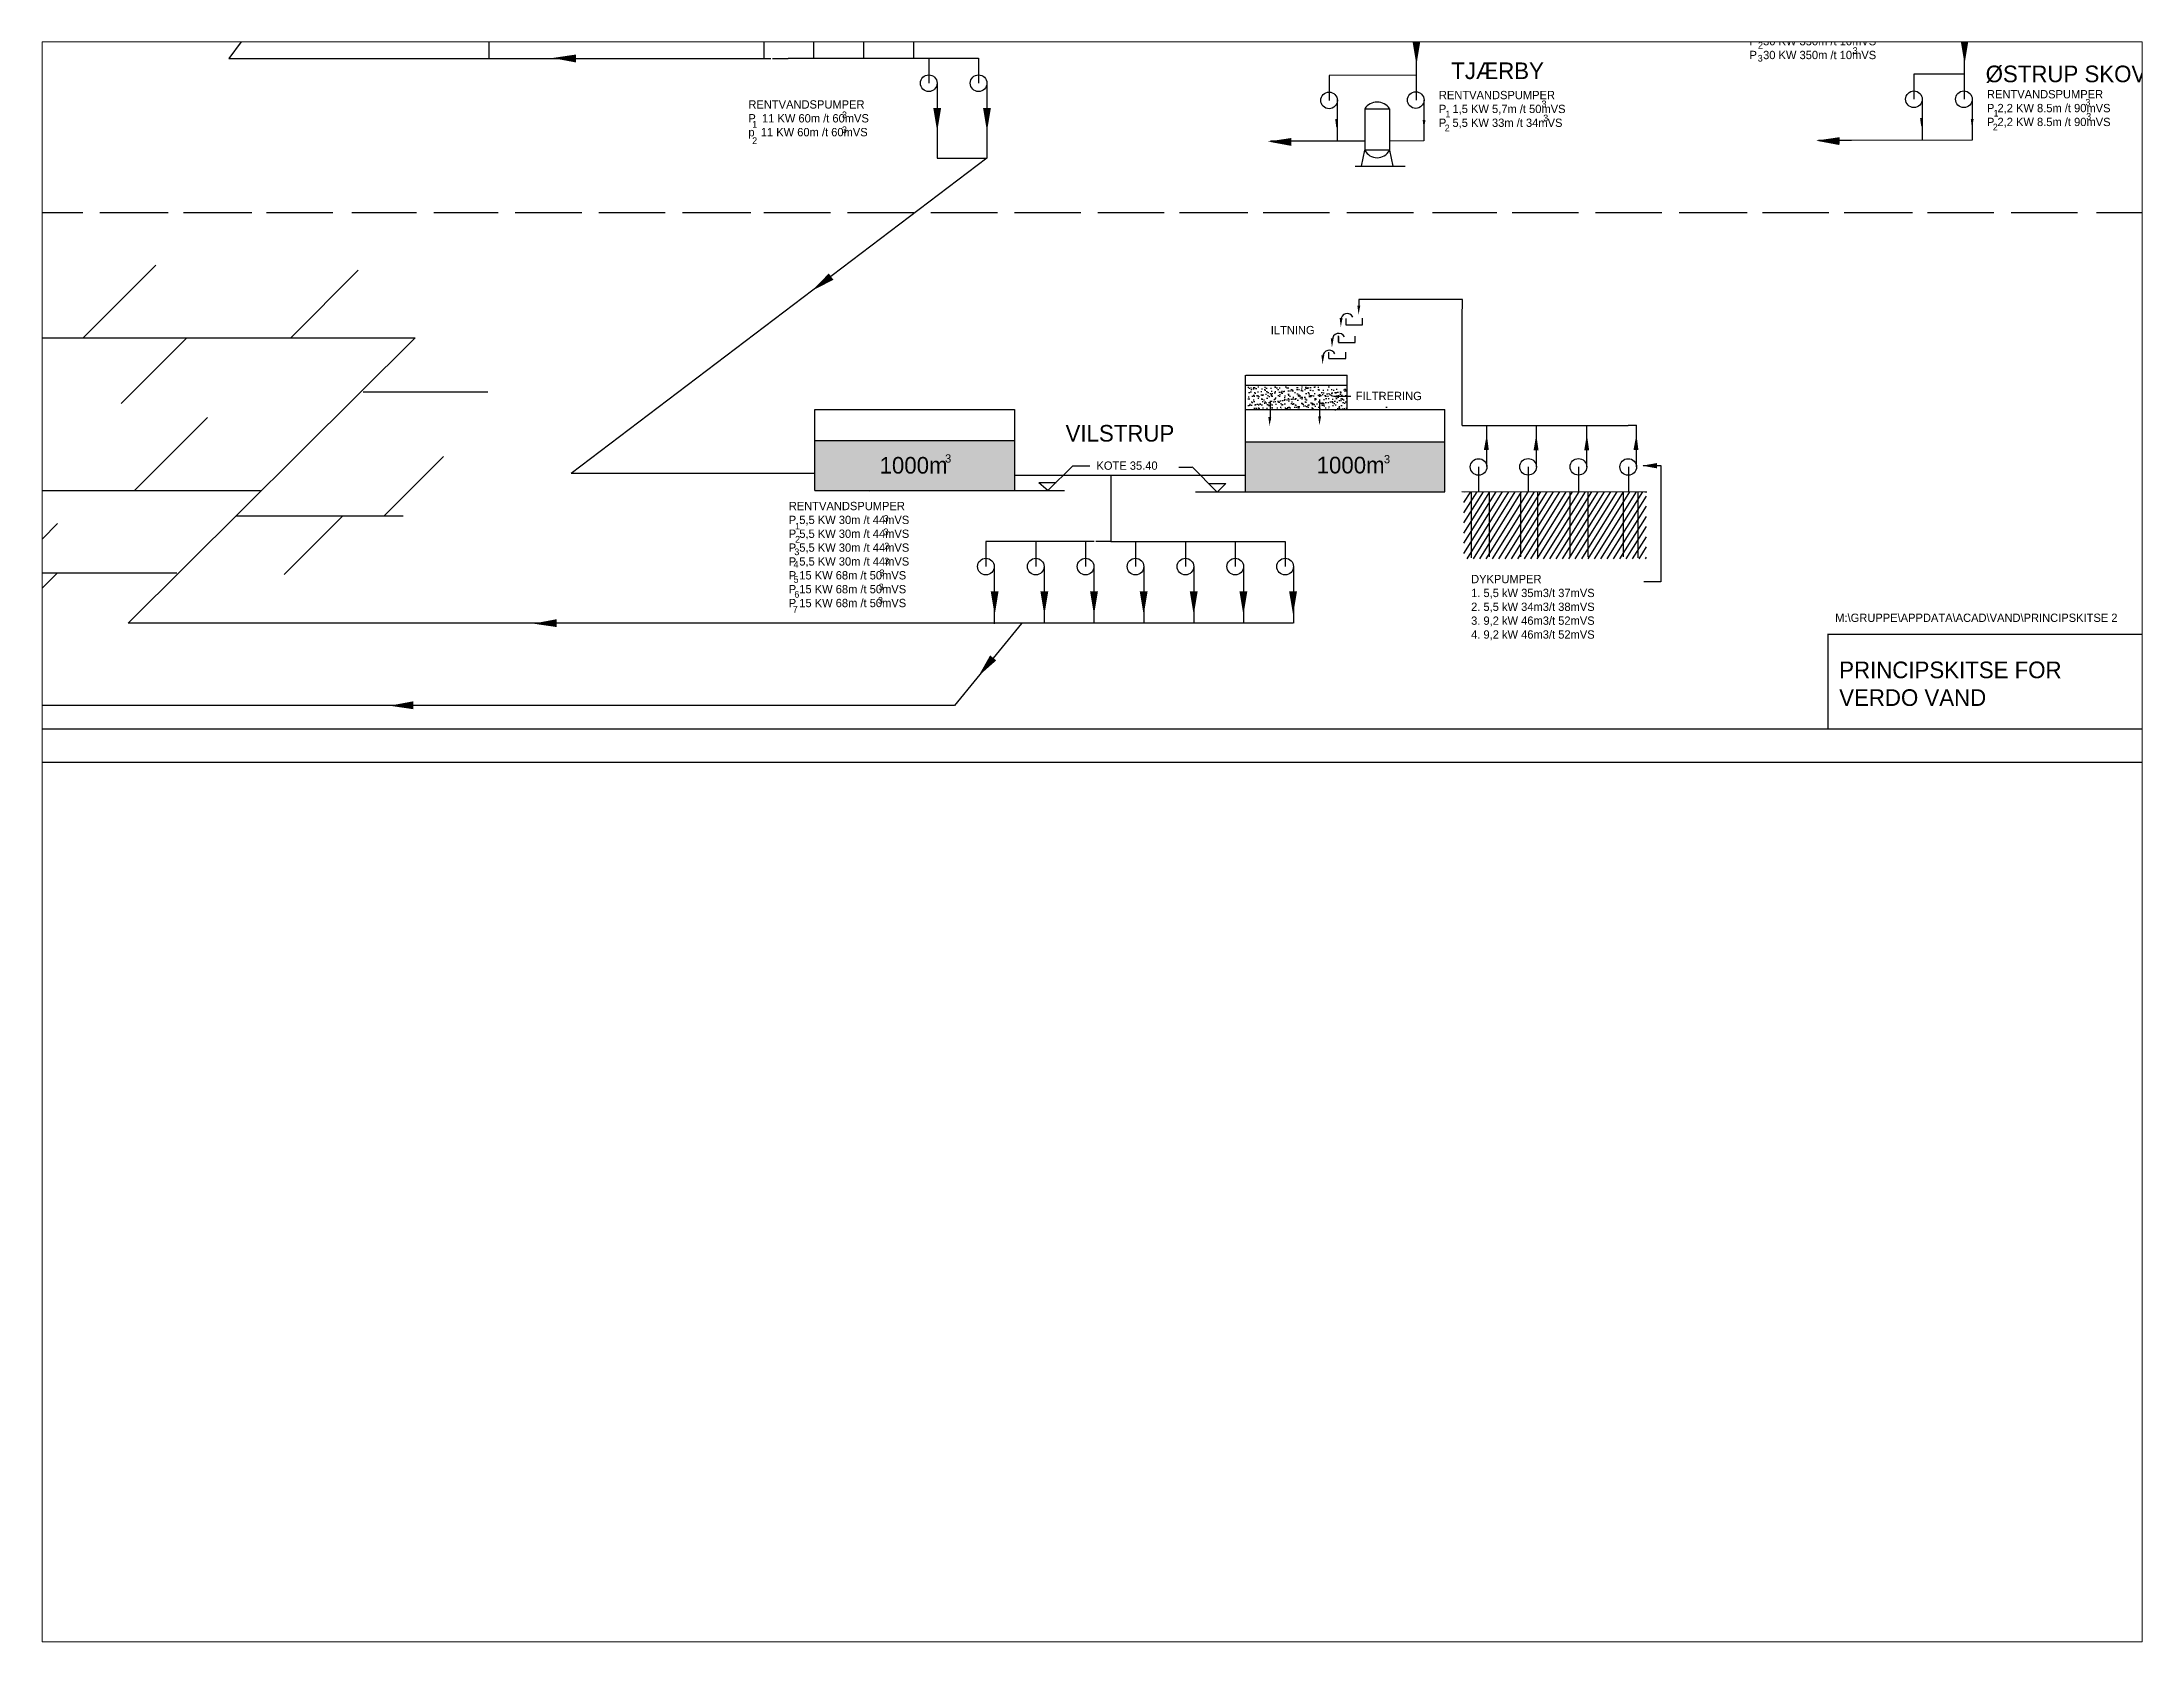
# Paper-space layout 'Layout1' of a CAD drawing. Extents: x 1.05 to 9.45, y 0.8 to 7.2.
# The model-space entities are those that its viewports show. They can reach past a viewport. Long polylines and large blocks are cut down to what shows.
import ezdxf

# ---------------------------------------------------------------- set-up
doc = ezdxf.new("R2010")
doc.units = 0
doc.header["$LTSCALE"] = 0.5
doc.header["$MEASUREMENT"] = 0
doc.linetypes.add('VANDLINIE', pattern=[3.5, 1.6, -0.3, 0.5, -0.3, 0.5, -0.3])
doc.layers.get('0').update_dxf_attribs({"linetype": 'CONTINUOUS'})
doc.layers.add('OPM_7020', color=4, linetype='VANDLINIE')
pattern_1 = [(52.5, (28.153, 0), (-8.3932, 27.673), [0, -22.8, 0, -25.5, 0, -24.375]), (22.5, (28.153, 0), (14.6857, 47.7605), [0, -12.3, 0, -20.55, 0, -7.875]), (342.5, (10.332, -4.775), (45.0985, 12.172), [0, -7.5, 0, -27, 0, -35.25]), (332.5, (10.33, -4.775), (40.148, 24.3872), [0, -3.75, 0, -17.7, 0, -20.25])]

msp = doc.modelspace()

# ---------------------------------------------------------------- hatches: boundary and pattern name
h = msp.add_hatch()
h.set_pattern_fill('AR-SAND', color=256, scale=15, angle=15, style=0)
h.set_pattern_definition(pattern_1)
edge = h.paths.add_edge_path()
edge.add_line((568.15, -473.4), (537.73, -473.4))
edge.add_line((568.15, -480.65), (568.15, -473.4))
edge.add_line((537.67, -480.68), (598.02, -480.68))
edge.add_line((537.57, -473.4), (537.57, -480.65))
h = msp.add_hatch()
h.set_pattern_fill('AR-SAND', color=256, scale=15, angle=15, style=0)
h.set_pattern_definition(pattern_1)
edge = h.paths.add_edge_path()
edge.add_line((537.57, -473.4), (537.57, -480.65))
edge.add_line((568.15, -473.4), (537.73, -473.4))
edge.add_line((568, -473.43), (568, -480.64))
edge.add_line((537.67, -480.68), (598.02, -480.68))
edge.add_line((537.57, -480.65), (568.15, -480.65))
h = msp.add_hatch()
h.set_pattern_fill('AR-SAND', color=256, angle=1, style=0)
h.set_pattern_definition([(38.5, (28.5592, -0.2437), (-0.0966115, 1.925431), [0, -1.52, 0, -1.7, 0, -1.625]), (8.5, (28.5592, -0.2437), (1.720254, 2.852603), [0, -0.82, 0, -1.37, 0, -0.525]), (328.5, (27.3294, -0.2651), (3.1135688, 0.0600075), [0, -0.5, 0, -1.8, 0, -2.35]), (318.5, (27.3294, -0.2651), (2.990351, 0.930006), [0, -0.25, 0, -1.18, 0, -1.35])])
h.paths.add_polyline_path([(568.15, -480.81), (538.4, -480.68), (538.33, -473.84), (568.15, -473.84)])
h = msp.add_hatch()
h.set_pattern_fill('ANSI31', color=256, scale=13, angle=13, style=0)
h.set_pattern_definition([(58, (28.1529, 0), (-1.378078, 0.8611188), [])])
edge = h.paths.add_edge_path()
edge.add_line((602.66, -505.33), (657.62, -505.38))
edge.add_line((603.26, -505.39), (603.26, -525.56))
edge.add_line((603.26, -525.56), (658.13, -525.56))
edge.add_line((658.13, -525.56), (658.13, -505.39))

# ---------------------------------------------------------------- linework, layer by layer
for p, q in [((299.37, -284.95), (231.77, -375.11)), ((310, -325), (310, -375.11)), ((392.67, -352.53), (392.67, -375.03)), ((407.68, -352.62), (407.68, -375.13)), ((422.69, -352.56), (422.69, -375)), ((437.71, -352.56), (437.71, -375)), ((588.85, -357.5), (588.85, -387.62)), ((753.7, -357.25), (753.7, -387.37)), ((231.77, -375.11), (394.85, -375.11)), ((395.34, -375.14), (400, -375.14)), ((399.99, -375.02), (457.29, -375.03)), ((442.29, -375.03), (442.29, -382.53)), ((457.29, -375.03), (457.29, -382.53)), ((444.79, -382.53), (444.79, -405.03)), ((459.79, -382.53), (459.79, -405.03)), ((588.84, -380.1), (562.68, -380.17)), ((562.68, -380.17), (562.68, -387.68)), ((753.61, -379.84), (738.59, -379.84)), ((738.59, -379.84), (738.59, -387.35)), ((565.15, -387.49), (565.15, -399.99)), ((573.42, -390.2), (580.9, -390.2)), ((573.42, -390.2), (573.42, -402.7)), ((580.91, -390.21), (580.87, -402.69)), ((591.24, -387.65), (591.24, -399.91)), ((741.06, -387.15), (741.06, -399.66)), ((756.09, -387.4), (756.09, -399.66)), ((573.42, -400), (545.03, -400)), ((573.39, -402.7), (572.32, -407.43)), ((580.75, -402.7), (573.42, -402.7)), ((591.24, -399.91), (580.74, -399.98)), ((580.85, -402.7), (581.89, -407.5)), ((719.77, -399.75), (709.88, -399.75)), ((756.09, -399.66), (719.77, -399.75)), ((459.79, -405.03), (334.72, -499.91)), ((444.79, -405.03), (459.79, -405.03)), ((570.59, -407.51), (585.59, -407.51)), ((167.92, -421.38), (187.89, -421.38)), ((193.02, -421.38), (213.57, -421.38)), ((218.13, -421.38), (238.67, -421.38)), ((243.13, -421.38), (263.1, -421.38)), ((268.8, -421.38), (288.2, -421.38)), ((293.41, -421.39), (312.81, -421.39)), ((317.94, -421.39), (337.92, -421.39)), ((343.05, -421.39), (363.02, -421.39)), ((368.2, -421.38), (388.75, -421.38)), ((392.74, -421.38), (412.71, -421.38)), ((417.85, -421.38), (437.82, -421.38)), ((442.96, -421.38), (462.93, -421.38)), ((468.06, -421.38), (488.04, -421.38)), ((493.17, -421.38), (513.14, -421.38)), ((517.71, -421.38), (538.25, -421.38)), ((542.9, -421.39), (562.87, -421.39)), ((568.08, -421.42), (588.05, -421.42)), ((593.76, -421.42), (613.16, -421.42)), ((617.73, -421.42), (637.7, -421.42)), ((642.83, -421.42), (662.81, -421.42)), ((667.94, -421.42), (688.48, -421.42)), ((693.05, -421.42), (713.02, -421.42)), ((717.59, -421.42), (738.13, -421.42)), ((742.69, -421.42), (762.66, -421.42)), ((767.8, -421.42), (787.77, -421.42)), ((793.48, -421.42), (813.45, -421.42)), ((187.98, -459.07), (209.84, -437.22)), ((250.44, -459.07), (270.74, -438.78)), ((602.87, -447.61), (571.65, -447.61)), ((571.65, -447.61), (571.65, -449.5)), ((602.87, -450.39), (602.87, -447.61)), ((567.82, -455.18), (567.82, -453.26)), ((572.73, -455.18), (572.73, -453.18)), ((602.72, -485.46), (602.72, -450.46)), ((124.48, -459.07), (287.8, -459.07)), ((219.21, -459.07), (199.43, -478.84)), ((201.49, -544.93), (287.8, -459.07)), ((565.49, -458.74), (565.49, -460.5)), ((565.49, -460.5), (570.56, -460.5)), ((565.51, -460.44), (565.51, -458.54)), ((567.78, -455.18), (572.73, -455.18)), ((570.58, -460.48), (570.58, -458.58)), ((570.58, -460.48), (570.58, -458.84)), ((562.63, -465.34), (567.7, -465.34)), ((562.64, -465.3), (562.64, -463.4)), ((567.7, -465.34), (567.7, -464.02)), ((567.71, -465.3), (567.71, -463.4)), ((537.5, -470.36), (537.5, -505.45)), ((537.5, -473.37), (568.15, -473.37)), ((537.66, -470.35), (568.15, -470.35)), ((568.15, -480.73), (568.15, -470.35)), ((568.15, -480.65), (568.15, -473.4)), ((272.2, -475.37), (309.69, -475.37)), ((544.96, -478.03), (544.96, -483.77)), ((559.84, -477.7), (559.84, -483.87)), ((569.22, -476.71), (564.34, -476.71)), ((154.14, -505.03), (174.96, -484.22)), ((203.49, -504.96), (225.35, -483.11)), ((408.05, -480.68), (468.09, -480.68)), ((408.05, -505.03), (408.05, -480.68)), ((468.09, -480.68), (468.09, -504.99)), ((537.67, -480.68), (597.47, -480.68)), ((597.47, -505.44), (597.47, -480.68)), ((602.72, -485.46), (652.64, -485.46)), ((610.15, -497.84), (610.13, -485.4)), ((625.03, -497.87), (625.03, -485.37)), ((640.18, -497.95), (640.18, -485.48)), ((652.63, -485.4), (655.13, -485.4)), ((408.05, -490), (468.04, -490)), ((537.5, -490.37), (597.47, -490.37)), ((278.54, -512.66), (296.38, -494.82)), ((478.14, -505.03), (485.61, -497.57)), ((485.61, -497.57), (490.71, -497.57)), ((517.46, -498.03), (521.42, -498.03)), ((521.54, -497.93), (528.95, -505.42)), ((607.66, -497.9), (607.66, -505.33)), ((622.59, -497.9), (622.59, -505.35)), ((637.67, -497.9), (637.67, -505.36)), ((652.71, -497.9), (652.71, -505.38)), ((657.2, -497.52), (662.47, -497.52)), ((662.47, -497.52), (662.47, -532.46)), ((241.31, -505.1), (106.78, -505.1)), ((408.05, -499.91), (334.72, -499.91)), ((408.01, -505.03), (468.08, -505.03)), ((468.08, -505.03), (480.7, -505.03)), ((468.09, -500.37), (537.5, -500.37)), ((475.38, -502.61), (478.18, -505.05)), ((475.38, -502.61), (480.58, -502.61)), ((480.58, -505.03), (483.08, -505.03)), ((497.03, -500.37), (497.03, -520.32)), ((526.64, -502.91), (531.64, -502.91)), ((529.14, -505.41), (531.64, -502.91)), ((424.54, -505.41), (424.54, -505.41)), ((522.5, -505.45), (537.5, -505.45)), ((537.5, -505.45), (597.47, -505.45)), ((602.66, -505.33), (657.62, -505.38)), ((605.47, -505.33), (605.47, -525.24)), ((610.83, -505.33), (610.83, -524.93)), ((620.29, -505.34), (620.29, -524.93)), ((625.33, -505.35), (625.33, -524.93)), ((635.11, -505.39), (635.11, -524.93)), ((640.47, -505.36), (640.47, -524.93)), ((651.19, -505.39), (651.19, -524.93)), ((655.6, -505.38), (655.6, -525.24)), ((657.61, -505.39), (658.24, -505.39)), ((165.27, -529.99), (180.31, -514.96)), ((233.93, -512.66), (284.27, -512.66)), ((248.44, -530.26), (266.05, -512.66)), ((492.09, -520.32), (459.48, -520.32)), ((459.48, -520.4), (459.48, -527.9)), ((474.48, -520.4), (474.48, -527.9)), ((489.48, -520.4), (489.48, -527.9)), ((497.03, -520.32), (492.53, -520.32)), ((497.03, -520.32), (542.03, -520.32)), ((504.48, -520.4), (504.48, -527.9)), ((519.48, -520.4), (519.48, -527.9)), ((534.48, -520.4), (534.48, -527.9)), ((541.98, -520.4), (549.48, -520.4)), ((549.48, -520.4), (549.48, -527.9)), ((216.17, -529.84), (81.36, -529.84)), ((180.03, -529.99), (164.99, -545.01)), ((461.98, -527.9), (461.98, -545.08)), ((476.98, -527.9), (476.98, -545.05)), ((491.98, -527.9), (491.98, -545.03)), ((506.98, -527.9), (506.98, -545.01)), ((521.98, -527.9), (521.98, -544.98)), ((536.98, -527.9), (536.98, -544.96)), ((551.98, -527.9), (551.98, -544.94)), ((662.47, -532.46), (657.39, -532.46)), ((551.88, -544.93), (201.49, -544.93)), ((470.19, -545.05), (450.01, -569.64)), ((833.7, -548.3), (712.6, -548.3)), ((712.66, -548.3), (712.66, -576.73)), ((807.35, -576.42), (807.35, -548.3)), ((807.35, -561.69), (833.73, -561.69)), ((450.01, -569.64), (104.02, -569.64)), ((12.28, -576.71), (833.28, -576.71)), ((2.28, -586.71), (843.28, -586.71))]:
    msp.add_line(p, q)
at = {"color": 7}
msp.add_line((655.13, -497.9), (655.13, -485.4), dxfattribs=at)
for centre in [(442.29, -382.53), (457.29, -382.53), (562.68, -387.69), (588.76, -387.6), (738.59, -387.35), (753.61, -387.35), (607.67, -497.95), (622.54, -497.9), (637.68, -497.9), (652.66, -497.95), (459.48, -527.9), (474.48, -527.9), (489.48, -527.9), (504.48, -527.9), (519.48, -527.9), (534.48, -527.9), (549.48, -527.9)]:
    msp.add_circle(centre, 2.5)
for centre, radius, start, end in [((577.16, -392.65), 4.46, 33.17573, 146.86305), ((577.16, -400.76), 4.18, 207.78338, 331.90855), ((568.13, -453.69), 1.89, 25.47468, 184.21701), ((565.58, -459.65), 1.89, 25.47468, 182.17181), ((562.75, -464.74), 1.89, 25.47468, 182.17181)]:
    msp.add_arc(centre, radius, start, end)
for points in [[(393.84, -360.57), (392.65, -367.68), (391.46, -360.57)], [(408.96, -360.57), (407.78, -367.68), (406.59, -360.57)], [(423.86, -360.73), (422.67, -367.84), (421.48, -360.73)], [(438.88, -360.73), (437.69, -367.84), (436.51, -360.73)], [(590.15, -369.91), (588.97, -377.02), (587.78, -369.91)], [(755, -369.66), (753.82, -376.77), (752.63, -369.66)], [(336.17, -376.28), (329.08, -374.96), (336.21, -373.9)], [(446.02, -389.94), (444.84, -397.06), (443.65, -389.94)], [(460.99, -389.94), (459.81, -397.06), (458.62, -389.94)], [(551.35, -401.38), (544.26, -400.07), (551.39, -399.01)], [(716.2, -401.13), (709.11, -399.81), (716.24, -398.76)], [(413.63, -441.65), (407.2, -444.93), (412.22, -439.75)], [(463.3, -535.33), (462.12, -542.45), (460.93, -535.33)], [(478.24, -535.33), (477.06, -542.45), (475.87, -535.33)], [(493.18, -535.33), (491.99, -542.45), (490.81, -535.33)], [(508.12, -535.33), (506.93, -542.45), (505.75, -535.33)], [(523.18, -535.33), (521.99, -542.45), (520.8, -535.33)], [(538.11, -535.33), (536.93, -542.45), (535.74, -535.33)], [(553.05, -535.33), (551.87, -542.45), (550.68, -535.33)], [(330.44, -546.1), (323.31, -545.06), (330.4, -543.73)], [(462.6, -556.12), (457.2, -560.9), (460.75, -554.62)], [(287.29, -570.8), (280.15, -569.75), (287.24, -568.43)]]:
    msp.add_solid(points)
at = {"layer": 'OPM_7020', "color": 7}
for points in [[(564.54, -393.29), (564.88, -396.03), (565.4, -393.3)], [(590.84, -393.55), (591.19, -396.29), (591.71, -393.56)], [(740.44, -392.95), (740.79, -395.69), (741.31, -392.96)], [(755.69, -393.3), (756.04, -396.04), (756.56, -393.31)], [(565.88, -453.16), (566.22, -455.89), (566.74, -453.16)], [(571.21, -449.44), (571.56, -452.17), (572.08, -449.44)], [(563.21, -459.26), (563.56, -462), (564.07, -459.27)], [(560.38, -464.35), (560.73, -467.09), (561.25, -464.36)], [(565.74, -476.38), (562.99, -476.59), (565.68, -477.25)], [(544.43, -482.92), (544.78, -485.65), (545.3, -482.92)], [(559.43, -482.7), (559.78, -485.43), (560.3, -482.7)], [(610.74, -492.89), (610.14, -488.14), (609.24, -492.87)], [(625.7, -492.93), (625.01, -488.19), (624.2, -492.94)], [(640.92, -492.94), (640.23, -488.2), (639.42, -492.96)], [(655.74, -492.88), (655.13, -488.13), (654.24, -492.87)], [(661.32, -496.77), (656.8, -497.56), (661.28, -498.36)]]:
    msp.add_solid(points, dxfattribs=at)
at = {"layer": 'OPM_7020'}
for points in [[(408.11, -490.08), (468.03, -490.08), (408.11, -504.97), (468.03, -504.97)], [(537.6, -490.47), (597.32, -490.47), (537.6, -505.36), (597.39, -505.36)]]:
    msp.add_solid(points, dxfattribs=at)

# ---------------------------------------------------------------- texts
at = {"attachment_point": 1}
for s, insert, char_height, width in [('RENTVANDSPUMPER\\PP 11 KW 300m /t 5mVS\\PP 11 KW 300m /t 5mVS', (535.78, -358.14), 2.5, 49.1162), ('3', (563.58, -365.96), 2, 6.9716), ('RENTVANDSPUMPER\\PP  30 KW 350m /t 10mVS\\PP  30 KW 350m /t 10mVS\\PP  30 KW 350m /t 10mVS', (689.14, -360.29), 2.5, 64.1845), ('1', (692.04, -365.87), 2, 13.7072), ('3', (762.46, -365.16), 2, 6.9716), ('2', (537.18, -368.03), 2, 4.9298), ('2', (691.7, -370.11), 2, 4.9298), ('3', (720.18, -371.71), 2, 6.9716), ('3', (720.25, -367.38), 2, 6.9716), ('3', (691.62, -374.02), 2, 6.9716), ('RENTVANDSPUMPER\\PP  1,5 KW 5,7m /t 50mVS\\PP  5,5 KW 33m /t 34mVS', (595.72, -384.84), 2.5, 70.4461), ('RENTVANDSPUMPER\\PP 2,2 KW 8.5m /t 90mVS\\PP 2,2 KW 8.5m /t 90mVS', (760.56, -384.59), 2.5, 66.8383), ('RENTVANDSPUMPER\\PP  11 KW 60m /t 60mVS\\Pp  11 KW 60m /t 60mVS', (388.06, -387.66), 2.5, 62.613), ('3', (416.2, -391.04), 2, 6.9716), ('1', (597.68, -390.8), 2, 13.7072), ('3', (626.59, -387.75), 2, 6.9716), ('1', (762.53, -390.55), 2, 13.7072), ('3', (790.16, -387.26), 2, 7.1228), ('3', (790.41, -391.48), 2, 6.9716), ('1', (389.19, -393.89), 2, 6.9716), ('3', (416.2, -395.54), 2, 6.9716), ('2', (597.48, -394.97), 2, 4.9298), ('3', (627.11, -391.97), 2, 6.9716), ('2', (762.33, -394.72), 2, 4.9298), ('2', (389.19, -398.8), 2, 6.9716), ('ILTNING', (545.16, -455.53), 2.5, 49.9515), ('FILTRERING', (570.71, -475.34), 2.5, 49.9515), ('1000m', (427.51, -494.94), 5, 23.8275), ('3', (447.2, -494.14), 2.5, 6.3157), ('KOTE 35.40', (492.73, -496.29), 2.5, 49.9515), ('1000m', (558.95, -494.88), 5, 23.8275), ('3', (579.18, -494.35), 2.5, 6.3157), ('RENTVANDSPUMPER\\PP 5,5 KW 30m /t 44mVS\\PP 5,5 KW 30m /t 44mVS\\PP 5,5 KW 30m /t 44mVS\\PP 5,5 KW 30m /t 44mVS\\PP 15 KW 68m /t 50mVS\\PP 15 KW 68m /t 50mVS\\PP 15 KW 68m /t 50mVS', (400.2, -508.44), 2.5, 55.3653), ('1', (402.09, -514.75), 2, 13.7072), ('3', (428.69, -512.43), 2, 6.9716), ('3', (428.69, -516.46), 2, 6.9716), ('3', (401.88, -522.47), 2, 4.9298), ('2', (402.12, -518.68), 2, 4.9298), ('3', (428.92, -520.72), 2, 6.9716), ('4', (401.64, -526.27), 2, 4.9298), ('3', (427.5, -528.78), 2, 6.9716), ('3', (428.92, -525.22), 2, 6.9716), ('DYKPUMPER\\P1. 5,5 kW 35m3/t 37mVS\\P2. 5,5 kW 34m3/t 38mVS\\P3. 9,2 kW 46m3/t 52mVS\\P4. 9,2 kW 46m3/t 52mVS', (605.41, -530.41), 2.5, 56.6694), ('5', (401.64, -530.77), 2, 4.9298), ('6', (401.88, -535.27), 2, 4.9298), ('3', (427.26, -533.05), 2, 6.9716), ('7', (401.41, -539.78), 2, 4.9298), ('3', (427.03, -537.07), 2, 6.9716), ('M:\\\\GRUPPE\\\\APPDATA\\\\ACAD\\\\VAND\\\\PRINCIPSKITSE 2', (714.92, -542.05), 2.5, 109.5817), ('DATO', (808.23, -550.37), 1.5, 8.5877), ('04.01.2010', (809.14, -554.78), 3, 16.2091), ('PRINCIPSKITSE FOR\\PVERDO VAND', (716.12, -556.47), 5, 116.674), ('TEGN. NR.', (808.17, -562.42), 1.5, 15.5816)]:
    msp.add_mtext(s, dxfattribs=dict(at, insert=insert, char_height=char_height, width=width))
at = {"color": 150, "char_height": 5, "width": 73.2586, "attachment_point": 1}
for s, insert in [('TJÆRBY', (599.44, -376.29)), ('ØSTRUP SKOV BY', (760.17, -377.23)), ('VILSTRUP', (483.45, -485.31))]:
    msp.add_mtext(s, dxfattribs=dict(at, insert=insert))

psp = doc.layouts.get("Layout1")

# ---------------------------------------------------------------- viewports
at = {"layer": '0'}
psp.add_viewport(center=(5.25, 4), size=(8.4, 6.4), view_center_point=(491.3943, -610.7377), view_height=481.203379, dxfattribs=at)

doc.saveas('drawing.dxf')
